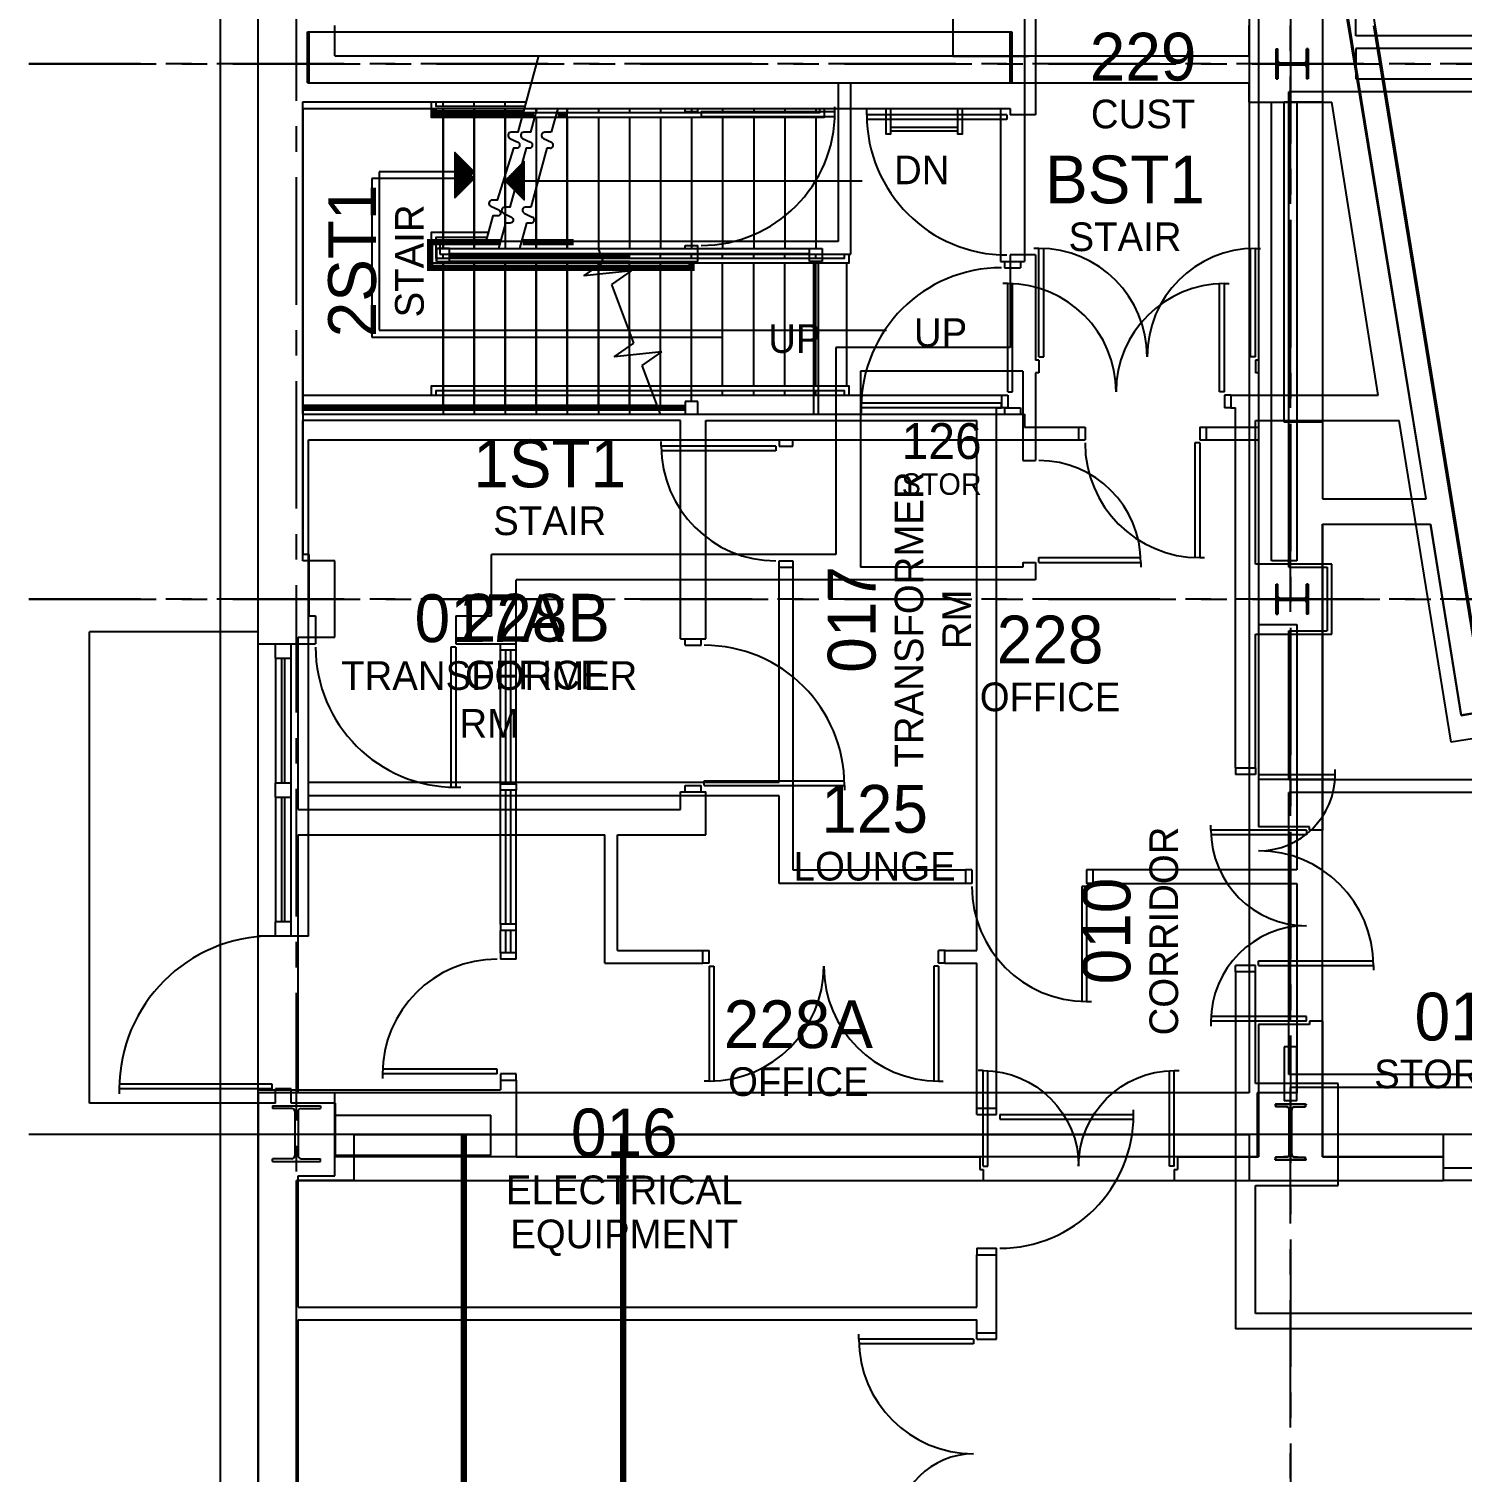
# Model space of a CAD drawing. Header units: inches. Extents: x -116 to 4157, y -436 to 3586.
# Drawn here: x 814 to 1263.9, y 400 to 853 of the extents above; entities that cross this region are included whole.
import ezdxf
from ezdxf.enums import TextEntityAlignment as Align

# ---------------------------------------------------------------- set-up
doc = ezdxf.new("R2010")
doc.units = ezdxf.units.IN
doc.header["$LTSCALE"] = 32
doc.header["$MEASUREMENT"] = 0
doc.linetypes.add('CENTER', pattern=[2, 1.25, -0.25, 0.25, -0.25])
doc.linetypes.add('CENTER2', pattern=[1.125, 0.75, -0.125, 0.125, -0.125])
doc.layers.get('0').update_dxf_attribs({"color": 5, "linetype": 'CONTINUOUS'})
for name, color, linetype in [('F1-BLDG1', 7, 'CONTINUOUS'), ('F1-BLDG3', 161, 'CONTINUOUS'), ('F1-BRKLINE', 201, 'CONTINUOUS'), ('F1-DOOR1', 3, 'CONTINUOUS'), ('f1-mtxt', 4, 'CONTINUOUS'), ('F1-RMNOS', 3, 'CONTINUOUS'), ('F1-STAIR1', 24, 'CONTINUOUS'), ('F1-STAIR2', 32, 'CONTINUOUS'), ('F1-WINDOW1', 1, 'CONTINUOUS'), ('F1-WINDOW2', 4, 'CONTINUOUS'), ('F2-BLDG1', 7, 'CONTINUOUS'), ('F2-BLDG3', 161, 'CONTINUOUS'), ('f2-bldg4', 2, 'CONTINUOUS'), ('F2-BRKLINE', 201, 'CONTINUOUS'), ('F2-DOOR1', 3, 'CONTINUOUS'), ('f2-doorjmb', 32, 'CONTINUOUS'), ('f2-handrail', 3, 'CONTINUOUS'), ('f2-mtxt', 4, 'CONTINUOUS'), ('F2-RMNOS', 3, 'CONTINUOUS'), ('F2-STAIR1', 24, 'CONTINUOUS'), ('F2-WINDOW1', 1, 'CONTINUOUS'), ('F2-WINDOW2', 4, 'CONTINUOUS'), ('F3-BLDG1', 7, 'CONTINUOUS'), ('F3-BLDG3', 161, 'CONTINUOUS'), ('f3-bldg4', 2, 'CONTINUOUS'), ('F3-STAIR2', 32, 'CONTINUOUS'), ('F3-STCOLUMN1', 3, 'CONTINUOUS'), ('FB-BLDG1', 7, 'CONTINUOUS'), ('FB-BRKLINE', 201, 'CONTINUOUS'), ('FB-DOOR1', 3, 'CONTINUOUS'), ('fb-doorjmb', 32, 'CONTINUOUS'), ('fb-handrail', 3, 'CONTINUOUS'), ('FB-MTEXT', 4, 'CONTINUOUS'), ('FB-RMNOS', 3, 'CONTINUOUS'), ('FB-STAIR1', 24, 'CONTINUOUS'), ('rmcode', 7, 'CONTINUOUS')]:
    doc.layers.add(name, color=color, linetype=linetype)
for name, color, linetype, plot in [('F1-CENTER-MISC', 240, 'CENTER', False), ('F1-COLUMN1', 8, 'CONTINUOUS', False), ('F2-CENTER-MISC', 240, 'CENTER', False), ('F2-COLUMN1', 8, 'CONTINUOUS', False), ('fb-centermisc1', 20, 'CENTER', False), ('fb-centermisc2', 31, 'CENTER2', False)]:
    doc.layers.add(name, color=color, linetype=linetype, plot=plot)
doc.styles.add('HANDLET', font='HANDLET.SHX')
doc.styles.add('mtxt', font='noting.shx')
doc.styles.add('rmcode', font='noting.shx')
doc.styles.add('RMNOS', font='HANDLET.SHX')

# ---------------------------------------------------------------- blocks, each defined once
blk = doc.blocks.new('STRL006')
for p, q in [((1.875, 5), (-1.875, 5)), ((-1.875, 5), (-1.875, 4.75)), ((-0.375, 4.75), (-1.875, 4.75)), ((0.375, 4.75), (1.875, 4.75)), ((1.875, 5), (1.875, 4.75)), ((-0.125, 0.5), (-0.125, 4.5)), ((0.125, 0.5), (0.125, 4.5)), ((-1.875, 0), (-1.875, 0.25)), ((-0.375, 0.25), (-1.875, 0.25)), ((1.875, 0), (-1.875, 0)), ((0.375, 0.25), (1.875, 0.25)), ((1.875, 0), (1.875, 0.25))]:
    blk.add_line(p, q)
for centre, start, end in [((-0.375, 4.5), 360, 90), ((0.375, 4.5), 90, 180), ((-0.375, 0.5), 270, 0), ((0.375, 0.5), 180, 270)]:
    blk.add_arc(centre, 0.25, start, end)
blk = doc.blocks.new('STRL005')
for p, q in [((1.39, 5), (-1.39, 5)), ((-1.39, 5), (-1.39, 4.94)), ((-0.34, 4.71), (-1.23, 4.78)), ((-0.11, 5), (-0.02, 5)), ((-0.11, 4.46), (-0.11, 0.53)), ((0.11, 4.46), (0.11, 0.53)), ((0.34, 4.71), (1.23, 4.78)), ((1.39, 5), (1.39, 4.94)), ((-1.39, -0.01), (-1.39, 0.06)), ((-0.34, 0.28), (-1.23, 0.21)), ((0.34, 0.28), (1.23, 0.21)), ((1.39, -0.01), (1.39, 0.06)), ((1.39, -0.01), (-1.39, -0.01)), ((-0.11, -0.01), (-0.02, -0.01))]:
    blk.add_line(p, q)
for centre, radius, start, end in [((-1.23, 4.94), 0.156, 180, 270), ((-0.36, 4.46), 0.25, 0, 85.6026), ((0.36, 4.46), 0.25, 94.3974, 180), ((1.23, 4.94), 0.156, 270, 0), ((-1.23, 0.06), 0.156, 90, 180), ((-0.36, 0.53), 0.25, 274.3974, 360), ((0.36, 0.53), 0.25, 180, 265.6026), ((1.23, 0.06), 0.156, 0, 90)]:
    blk.add_arc(centre, radius, start, end)
blk = doc.blocks.new('ADR-32L')
for p, q in [((0, 33), (-1.5, 33)), ((0, 1), (0, 33)), ((1.5, 1), (1.5, 32.96)), ((0, 1), (1.5, 1))]:
    blk.add_line(p, q)
blk.add_arc((0, 1), 32, 0, 90)
blk = doc.blocks.new('ADR-32R')
for p, q in [((-1.5, 1), (-1.5, 32.96)), ((0, 1), (0, 33)), ((0, 33), (1.5, 33)), ((0, 1), (-1.5, 1))]:
    blk.add_line(p, q)
blk.add_arc((0, 1), 32, 90, 180)
blk = doc.blocks.new('ADR-36L')
for p, q in [((0, 37), (-1.5, 37)), ((0, 1), (0, 37)), ((1.5, 1), (1.5, 36.97)), ((0, 1), (1.5, 1))]:
    blk.add_line(p, q)
blk.add_arc((0, 1), 36, 0, 90)
blk = doc.blocks.new('ADR-30L')
for p, q in [((0, 31), (-1.5, 31)), ((0, 1), (0, 31)), ((1.5, 1), (1.5, 30.96)), ((0, 1), (1.5, 1))]:
    blk.add_line(p, q)
blk.add_arc((0, 1), 30, 0, 90)
blk = doc.blocks.new('ADR-30R')
for p, q in [((-1.5, 1), (-1.5, 30.96)), ((0, 31), (1.5, 31)), ((0, 1), (0, 31)), ((0, 1), (-1.5, 1))]:
    blk.add_line(p, q)
blk.add_arc((0, 1), 30, 90, 180)
blk = doc.blocks.new('ADR-42L')
for p, q in [((0, 43), (-1.5, 43)), ((0, 1), (0, 43)), ((1.5, 1), (1.5, 42.97)), ((0, 1), (1.5, 1))]:
    blk.add_line(p, q)
blk.add_arc((0, 1), 42, 0, 90)
blk = doc.blocks.new('ADR-48L')
for p, q in [((0, 49), (-1.5, 49)), ((0, 1), (0, 49)), ((1.5, 1), (1.5, 48.98)), ((0, 1), (1.5, 1))]:
    blk.add_line(p, q)
blk.add_arc((0, 1), 48, 0, 90)
blk = doc.blocks.new('*X27')
at = {"color": 0}
for p, q in [((1.5, 1.4925), (1.5075, 1.4925)), ((1.5, 1.485), (1.515, 1.485)), ((1.5, 1.4775), (1.5225, 1.4775)), ((1.5, 1.47), (1.53, 1.47)), ((1.5, 1.4625), (1.5375, 1.4625)), ((1.5, 1.455), (1.545, 1.455)), ((1.5, 1.4475), (1.5525, 1.4475)), ((1.5, 1.44), (1.56, 1.44)), ((1.5, 1.4325), (1.5675, 1.4325)), ((1.5, 1.425), (1.575, 1.425)), ((1.5, 1.4175), (1.5825, 1.4175)), ((1.5, 1.41), (1.59, 1.41)), ((1.5, 1.4025), (1.5975, 1.4025)), ((1.5, 1.395), (1.605, 1.395)), ((1.5, 1.3875), (1.6125, 1.3875)), ((1.5, 1.38), (1.62, 1.38)), ((1.5, 1.3725), (1.6275, 1.3725)), ((1.5, 1.365), (1.635, 1.365)), ((1.5, 1.3575), (1.6425, 1.3575)), ((1.5, 1.35), (1.65, 1.35)), ((1.5, 1.3425), (1.6575, 1.3425)), ((1.5, 1.335), (1.665, 1.335)), ((1.5, 1.3275), (1.6725, 1.3275)), ((1.5, 1.32), (1.68, 1.32)), ((1.5, 1.3125), (1.6875, 1.3125)), ((1.5, 1.305), (1.695, 1.305)), ((1.5, 1.2975), (1.7025, 1.2975)), ((1.5, 1.29), (1.71, 1.29)), ((1.5, 1.2825), (1.7175, 1.2825)), ((1.5, 1.275), (1.725, 1.275)), ((1.5, 1.2675), (1.7325, 1.2675)), ((1.5, 1.26), (1.74, 1.26)), ((1.5, 1.2525), (1.7475, 1.2525)), ((1.5, 1.245), (1.755, 1.245)), ((1.5, 1.2375), (1.7625, 1.2375)), ((1.5, 1.23), (1.77, 1.23)), ((1.5, 1.2225), (1.7775, 1.2225)), ((1.5, 1.215), (1.785, 1.215)), ((1.5, 1.2075), (1.7925, 1.2075)), ((1.5, 1.2), (1.8, 1.2)), ((1.5, 1.1925), (1.8075, 1.1925)), ((1.5, 1.185), (1.815, 1.185)), ((1.5, 1.1775), (1.8225, 1.1775)), ((1.5, 1.17), (1.83, 1.17)), ((1.5, 1.1625), (1.8375, 1.1625)), ((1.5, 1.155), (1.845, 1.155)), ((1.5, 1.1475), (1.8525, 1.1475)), ((1.5, 1.14), (1.86, 1.14)), ((1.5, 1.1325), (1.8675, 1.1325)), ((1.5, 1.125), (1.875, 1.125)), ((1.5, 1.1175), (1.8825, 1.1175)), ((1.5, 1.11), (1.89, 1.11)), ((1.5, 1.1025), (1.8975, 1.1025)), ((1.5, 1.095), (1.905, 1.095)), ((1.5, 1.0875), (1.9125, 1.0875)), ((1.5, 1.08), (1.92, 1.08)), ((1.5, 1.0725), (1.9275, 1.0725)), ((1.5, 1.065), (1.935, 1.065)), ((1.5, 1.0575), (1.9425, 1.0575)), ((1.5, 1.05), (1.95, 1.05)), ((1.5, 1.0425), (1.9575, 1.0425)), ((1.5, 1.035), (1.965, 1.035)), ((1.5, 1.0275), (1.9725, 1.0275)), ((1.5, 1.02), (1.98, 1.02)), ((1.5, 1.0125), (1.9875, 1.0125)), ((1.5, 1.005), (1.995, 1.005)), ((1.5, 0.9975), (1.9975, 0.9975)), ((1.5, 0.99), (1.99, 0.99)), ((1.5, 0.9825), (1.9825, 0.9825)), ((1.5, 0.975), (1.975, 0.975)), ((1.5, 0.9675), (1.9675, 0.9675)), ((1.5, 0.96), (1.96, 0.96)), ((1.5, 0.9525), (1.9525, 0.9525)), ((1.5, 0.945), (1.945, 0.945)), ((1.5, 0.9375), (1.9375, 0.9375)), ((1.5, 0.93), (1.93, 0.93)), ((1.5, 0.9225), (1.9225, 0.9225)), ((1.5, 0.915), (1.915, 0.915)), ((1.5, 0.9075), (1.9075, 0.9075)), ((1.5, 0.9), (1.9, 0.9)), ((1.5, 0.8925), (1.8925, 0.8925)), ((1.5, 0.885), (1.885, 0.885)), ((1.5, 0.8775), (1.8775, 0.8775)), ((1.5, 0.87), (1.87, 0.87)), ((1.5, 0.8625), (1.8625, 0.8625)), ((1.5, 0.855), (1.855, 0.855)), ((1.5, 0.8475), (1.8475, 0.8475)), ((1.5, 0.84), (1.84, 0.84)), ((1.5, 0.8325), (1.8325, 0.8325)), ((1.5, 0.825), (1.825, 0.825)), ((1.5, 0.8175), (1.8175, 0.8175)), ((1.5, 0.81), (1.81, 0.81)), ((1.5, 0.8025), (1.8025, 0.8025)), ((1.5, 0.795), (1.795, 0.795)), ((1.5, 0.7875), (1.7875, 0.7875)), ((1.5, 0.78), (1.78, 0.78)), ((1.5, 0.7725), (1.7725, 0.7725)), ((1.5, 0.765), (1.765, 0.765)), ((1.5, 0.7575), (1.7575, 0.7575)), ((1.5, 0.75), (1.75, 0.75)), ((1.5, 0.7425), (1.7425, 0.7425)), ((1.5, 0.735), (1.735, 0.735)), ((1.5, 0.7275), (1.7275, 0.7275)), ((1.5, 0.72), (1.72, 0.72)), ((1.5, 0.7125), (1.7125, 0.7125)), ((1.5, 0.705), (1.705, 0.705)), ((1.5, 0.6975), (1.6975, 0.6975)), ((1.5, 0.69), (1.69, 0.69)), ((1.5, 0.6825), (1.6825, 0.6825)), ((1.5, 0.675), (1.675, 0.675)), ((1.5, 0.6675), (1.6675, 0.6675)), ((1.5, 0.66), (1.66, 0.66)), ((1.5, 0.6525), (1.6525, 0.6525)), ((1.5, 0.645), (1.645, 0.645)), ((1.5, 0.6375), (1.6375, 0.6375)), ((1.5, 0.63), (1.63, 0.63)), ((1.5, 0.6225), (1.6225, 0.6225)), ((1.5, 0.615), (1.615, 0.615)), ((1.5, 0.6075), (1.6075, 0.6075)), ((1.5, 0.6), (1.6, 0.6)), ((1.5, 0.5925), (1.5925, 0.5925)), ((1.5, 0.585), (1.585, 0.585)), ((1.5, 0.5775), (1.5775, 0.5775)), ((1.5, 0.57), (1.57, 0.57)), ((1.5, 0.5625), (1.5625, 0.5625)), ((1.5, 0.555), (1.555, 0.555)), ((1.5, 0.5475), (1.5475, 0.5475)), ((1.5, 0.54), (1.54, 0.54)), ((1.5, 0.5325), (1.5325, 0.5325)), ((1.5, 0.525), (1.525, 0.525)), ((1.5, 0.5175), (1.5175, 0.5175)), ((1.5, 0.51), (1.51, 0.51)), ((1.5, 0.5025), (1.5025, 0.5025))]:
    blk.add_line(p, q, dxfattribs=at)
blk = doc.blocks.new('ARROW2')
blk.add_line((-0.5, 0), (-1, 0))
blk.add_lwpolyline([(0, 0), (-0.5, 0.5), (-0.5, -0.5)], close=True)
blk.add_blockref('*X27', (-2, -1))
blk = doc.blocks.new('RMNOS-1')
at = {"color": 9, "style": 'RMNOS'}
blk.add_attdef('ROOM', text='', height=0.15625, dxfattribs=at).set_placement((0, 0), align=Align.MIDDLE)
at = {"layer": 'rmcode', "color": 61, "style": 'rmcode'}
for tag, p in [('RMCODE-1', (0, -0.1875)), ('RMCODE-2', (0, -0.34375))]:
    blk.add_attdef(tag, text='', height=0.09375, dxfattribs=at).set_placement(p, align=Align.MIDDLE)
blk = doc.blocks.new('ADR-44R')
for p, q in [((-1.5, 1), (-1.5, 44.97)), ((0, 1), (0, 45)), ((0, 45), (1.5, 45)), ((0, 1), (-1.5, 1))]:
    blk.add_line(p, q)
blk.add_arc((0, 1), 44, 90, 180)
blk = doc.blocks.new('RMNOS-2')
at = {"color": 6, "style": 'RMNOS'}
blk.add_attdef('ROOM', text='', height=0.1172, dxfattribs=at).set_placement((0, 0), align=Align.MIDDLE)
at = {"layer": 'rmcode', "color": 4, "style": 'rmcode'}
for tag, p in [('RMCODE-1', (0, -0.1406)), ('RMCODE-2', (0, -0.2578))]:
    blk.add_attdef(tag, text='', height=0.0703, dxfattribs=at).set_placement(p, align=Align.MIDDLE)
blk = doc.blocks.new('ADR-36DL')
for p, q in [((0, 37), (-1.5, 37)), ((0, 1), (0, 37)), ((1.5, 1), (1.5, 36.97)), ((70.5, 1), (70.5, 36.97)), ((72, 1), (72, 37)), ((72, 37), (73.5, 37)), ((0, 1), (1.5, 1)), ((72, 1), (70.5, 1))]:
    blk.add_line(p, q)
for centre, start, end in [((0, 1), 0, 90), ((72, 1), 90, 180)]:
    blk.add_arc(centre, 36, start, end)
blk = doc.blocks.new("2'-3' Doors")
for p, q in [((58.5, 1), (58.5, 36.97)), ((60, 1), (60, 37)), ((60, 37), (61.5, 37)), ((0, 25), (-1.5, 25)), ((0, 1), (0, 25)), ((1.5, 1), (1.5, 24.95)), ((0, 1), (1.5, 1)), ((60, 1), (58.5, 1))]:
    blk.add_line(p, q)
for centre, radius, start, end in [((60, 1), 36, 90, 180), ((0, 1), 24, 0, 90)]:
    blk.add_arc(centre, radius, start, end)
blk = doc.blocks.new('ADR-34DL')
for p, q in [((0, 35), (-1.5, 35)), ((0, 1), (0, 35)), ((1.5, 1), (1.5, 34.97)), ((66.5, 1), (66.5, 34.97)), ((68, 1), (68, 35)), ((68, 35), (69.5, 35)), ((0, 1), (1.5, 1)), ((68, 1), (66.5, 1))]:
    blk.add_line(p, q)
for centre, start, end in [((0, 1), 0, 90), ((68, 1), 90, 180)]:
    blk.add_arc(centre, 34, start, end)
blk = doc.blocks.new('ADR-44L')
for p, q in [((0, 45), (-1.5, 45)), ((0, 1), (0, 45)), ((1.5, 1), (1.5, 44.97)), ((0, 1), (1.5, 1))]:
    blk.add_line(p, q)
blk.add_arc((0, 1), 44, 0, 90)
blk = doc.blocks.new('ADR-36R')
for p, q in [((-1.5, 1), (-1.5, 36.97)), ((0, 1), (0, 37)), ((0, 37), (1.5, 37)), ((0, 1), (-1.5, 1))]:
    blk.add_line(p, q)
blk.add_arc((0, 1), 36, 90, 180)

msp = doc.modelspace()

# ---------------------------------------------------------------- linework, layer by layer
at = {"layer": 'F1-BLDG1'}
for p, q in [((1271.54, 638.84), (1223.72, 933.5)), ((1130.03, 874.5), (1130.03, 826)), ((886.03, 660), (886.03, 856)), ((1200.03, 854), (1200.03, 749)), ((900.03, 828), (900.03, 688)), ((900.03, 828), (902.03, 828)), ((902.03, 828), (1020.03, 828)), ((1020.03, 827), (1020.03, 828)), ((1020.03, 827), (1024.03, 827)), ((1024.03, 827), (1024.03, 828)), ((1024.03, 828), (1122.03, 828)), ((1122.03, 828), (1122.03, 826)), ((1130.03, 826), (1122.03, 826)), ((942.03, 780), (942.03, 784)), ((942.03, 784), (1020.03, 784)), ((1020.03, 784), (1020.03, 785)), ((1020.03, 785), (1024.03, 785)), ((1024.03, 780), (1024.03, 785)), ((942.03, 780), (1024.03, 780)), ((1122.03, 782), (1122.03, 753)), ((1130.03, 782), (1122.03, 782)), ((1130.03, 782), (1130.03, 749)), ((1122.03, 753), (1067.28, 753)), ((1067.28, 753), (1067.28, 688)), ((1131.03, 749), (1130.03, 749)), ((1131.03, 749), (1131.03, 745)), ((1200.03, 749), (1199.03, 749)), ((1199.03, 749), (1199.03, 745)), ((1126.03, 745.5), (1075.03, 745.5)), ((1075.03, 745.5), (1075.03, 684)), ((1126.03, 745.5), (1126.03, 717.5)), ((1131.03, 745), (1130.03, 745)), ((1130.03, 745), (1130.03, 717.5)), ((1200.03, 745), (1199.03, 745)), ((1200.03, 745), (1200.03, 602.5)), ((1126.03, 717.5), (1130.03, 717.5)), ((1220.03, 697.5), (1253.92, 697.5)), ((1220.03, 697.5), (1220.03, 601.5)), ((1263.64, 637.56), (1253.92, 697.5)), ((902.03, 688), (900.03, 688)), ((902.03, 668.75), (902.03, 688)), ((1067.28, 688), (959.28, 688)), ((959.28, 668.75), (959.28, 688)), ((1126.03, 684), (1075.03, 684)), ((1126.03, 685.5), (1126.03, 684)), ((1126.03, 685.5), (1130.03, 685.5)), ((1130.03, 685.5), (1130.03, 680)), ((1130.03, 680), (967.03, 680)), ((967.03, 660), (967.03, 680)), ((902.03, 668.75), (904.03, 668.75)), ((904.03, 668.75), (904.03, 660)), ((948.03, 668.75), (959.28, 668.75)), ((948.03, 668.75), (948.03, 660)), ((886.03, 660), (902.03, 660)), ((902.03, 660), (904.03, 660)), ((948.03, 660), (967.03, 660)), ((1271.54, 638.84), (1263.64, 637.56)), ((1216.03, 602.5), (1200.03, 602.5)), ((1216.03, 601.5), (1216.03, 602.5)), ((1220.03, 601.5), (1216.03, 601.5)), ((1216.03, 540.5), (1200.03, 540.5)), ((1200.03, 540.5), (1200.03, 499)), ((1220.03, 541.5), (1216.03, 541.5)), ((1216.03, 541.5), (1216.03, 540.5)), ((1220.03, 541.5), (1220.03, 499)), ((962.03, 523), (967.03, 523)), ((962.03, 523), (962.03, 520)), ((967.03, 523), (967.03, 499)), ((886.03, 44), (886.03, 520)), ((886.03, 520), (962.03, 520)), ((967.03, 499), (1112.53, 499)), ((1112.53, 499), (1112.53, 495)), ((1174.53, 499), (1174.53, 495)), ((1174.53, 499), (1200.03, 499)), ((1220.03, 499), (1258.03, 499)), ((1258.03, 491.5), (1258.03, 499)), ((1112.53, 495), (1113.53, 495)), ((1113.53, 495), (1113.53, 491.5)), ((1173.53, 495), (1173.53, 491.5)), ((1173.53, 495), (1174.53, 495)), ((898.03, 491.5), (1113.53, 491.5)), ((898.03, 372), (898.03, 491.5)), ((1173.53, 491.5), (1258.03, 491.5))]:
    msp.add_line(p, q, dxfattribs=at)
at = {"layer": 'F1-BLDG3'}
for p, q in [((1220.03, 903.76), (1220.03, 830)), ((1252.63, 705.5), (1220.03, 903.76)), ((902.03, 852), (1122.03, 852)), ((902.03, 836), (902.03, 852)), ((1122.03, 836), (1122.03, 852)), ((902.03, 836), (1122.03, 836)), ((1220.03, 830), (1208.03, 830)), ((1208.03, 729.5), (1208.03, 830)), ((1220.03, 729.5), (1208.03, 729.5)), ((1220.03, 729.5), (1220.03, 705.5)), ((1220.03, 705.5), (1252.63, 705.5)), ((1212.03, 533.5), (1208.03, 533.5)), ((1208.03, 533.5), (1208.03, 516.5)), ((1212.03, 516.5), (1212.03, 533.5)), ((1212.03, 516.5), (1208.03, 516.5)), ((910.03, 499.5), (910.03, 512)), ((910.03, 512), (959.03, 512)), ((959.03, 499.5), (959.03, 512)), ((910.03, 499.5), (959.03, 499.5))]:
    msp.add_line(p, q, dxfattribs=at)
at = {"layer": 'F1-BRKLINE'}
for p, q in [((980.03, 828), (977.99, 820.5)), ((977.99, 820.5), (975.96, 820.5)), ((976.62, 815.5), (971.58, 797)), ((975.53, 818.6), (978.04, 817.4)), ((977.61, 815.5), (976.62, 815.5)), ((969.53, 795.1), (972.04, 793.9)), ((971.58, 797), (969.96, 797)), ((970.21, 792), (968.03, 784)), ((971.61, 792), (970.21, 792))]:
    msp.add_line(p, q, dxfattribs=at)
msp.add_lwpolyline([(973.49, 828), (971.44, 820.5), (969.41, 820.5, 0.799266), (968.98, 818.6), (971.49, 817.4, -0.799266), (971.06, 815.5), (970.08, 815.5), (965.03, 797), (963.41, 797, 0.799266), (962.98, 795.1), (965.49, 793.9, -0.799266), (965.06, 792), (963.67, 792), (961.49, 784)], format="xyb", dxfattribs=at)
for centre, start, end in [((975.96, 819.5), 90, 244.5367), ((977.61, 816.5), 270, 64.5367), ((969.96, 796), 90, 244.5367), ((971.61, 793), 270, 64.5367)]:
    msp.add_arc(centre, 1, start, end, dxfattribs=at)
at = {"layer": 'F1-CENTER-MISC'}
for p, q in [((898.03, -1.6), (898.03, 1376)), ((1210.03, -34), (1210.03, 1369)), ((814.03, 842), (2193.03, 842)), ((2193.03, 674), (814.03, 674)), ((2193.03, 506), (814.03, 506))]:
    msp.add_line(p, q, dxfattribs=at)
at = {"layer": 'f1-mtxt'}
for p, q in [((921.65, 806), (921.65, 756.23)), ((941.78, 806), (921.65, 806)), ((921.65, 756.23), (1031.88, 756.23))]:
    msp.add_line(p, q, dxfattribs=at)
at = {"layer": 'F1-STAIR1'}
for p, q in [((944.03, 784), (944.03, 828)), ((953.78, 784), (953.78, 828)), ((963.53, 797), (963.53, 828)), ((973.28, 827.25), (973.28, 828)), ((983.03, 784), (983.03, 828)), ((973.28, 784), (973.28, 803.25)), ((963.53, 791.5), (963.53, 794.84)), ((944.03, 734), (944.03, 780)), ((953.78, 734), (953.78, 780)), ((963.53, 734), (963.53, 780)), ((973.28, 734), (973.28, 780)), ((983.03, 734), (983.03, 780)), ((992.78, 734), (992.78, 780)), ((1002.53, 734), (1002.53, 780)), ((1012.28, 734), (1012.28, 780)), ((1022.03, 736), (1022.03, 780))]:
    msp.add_line(p, q, dxfattribs=at)
at = {"layer": 'F1-STAIR2'}
for p, q in [((1024.03, 736), (1020.03, 736)), ((1020.03, 736), (1020.03, 732)), ((1024.03, 732), (1024.03, 736)), ((1020.03, 732), (1024.03, 732))]:
    msp.add_line(p, q, dxfattribs=at)
at = {"layer": 'F1-STAIR2', "const_width": 2}
for points in [[(972.53, 826), (941.03, 826), (941.03, 828)], [(983.03, 826), (980.03, 826)], [(1022.03, 780), (1022.03, 778), (940.03, 778), (940.03, 786), (962.03, 786)], [(969.03, 786), (985.03, 786)], [(1020.03, 734), (900.03, 734)]]:
    msp.add_lwpolyline(points, dxfattribs=at)
at = {"layer": 'F1-WINDOW1'}
for p, q in [((962.03, 616), (962.03, 658)), ((963.78, 616), (963.78, 658)), ((965.28, 616), (965.28, 658)), ((967.03, 616), (967.03, 658)), ((962.03, 572), (962.03, 614)), ((963.78, 572), (963.78, 614)), ((965.28, 572), (965.28, 614)), ((967.03, 572), (967.03, 614)), ((962.03, 563), (962.03, 570)), ((963.78, 563), (963.78, 570)), ((965.28, 563), (965.28, 570)), ((967.03, 563), (967.03, 570))]:
    msp.add_line(p, q, dxfattribs=at)
at = {"layer": 'F1-WINDOW2'}
for p, q in [((962.03, 658), (962.03, 660)), ((967.03, 658), (962.03, 658)), ((967.03, 658), (967.03, 660)), ((962.03, 614), (962.03, 616)), ((962.03, 616), (967.03, 616)), ((967.03, 614), (962.03, 614)), ((967.03, 616), (967.03, 614)), ((967.03, 572), (962.03, 572)), ((962.03, 572), (962.03, 570)), ((967.03, 570), (967.03, 572)), ((967.03, 570), (962.03, 570)), ((962.03, 563), (962.03, 561)), ((967.03, 563), (962.03, 563)), ((967.03, 561), (967.03, 563)), ((967.03, 561), (962.03, 561)), ((967.03, 525), (962.03, 525)), ((962.03, 525), (962.03, 523)), ((967.03, 523), (967.03, 525))]:
    msp.add_line(p, q, dxfattribs=at)
at = {"layer": 'F2-BLDG1'}
for p, q in [((1200.03, 1070.25), (1200.03, 728)), ((1271.54, 638.78), (1220.84, 951.82)), ((1126.53, 874.75), (1126.53, 780)), ((886.03, 660), (886.03, 856)), ((900.03, 732), (900.03, 828)), ((900.03, 828), (901.53, 828)), ((901.53, 828), (1119.03, 828)), ((1119.03, 828), (1119.03, 780)), ((1119.03, 780), (1126.53, 780)), ((900.03, 732), (1126.53, 732)), ((1126.53, 732), (1126.53, 728)), ((1126.53, 728), (1143.53, 728)), ((1143.53, 728), (1143.53, 724)), ((1183.53, 728), (1183.53, 724)), ((1183.53, 728), (1200.03, 728)), ((901.78, 660), (901.78, 724)), ((901.78, 724), (1143.53, 724)), ((1183.53, 724), (1200.03, 724)), ((1200.03, 724), (1200.03, 666)), ((1220.03, 499), (1220.03, 697.5)), ((1220.03, 697.5), (1253.92, 697.5)), ((1253.92, 697.5), (1263.64, 637.5)), ((1049.53, 616.5), (1049.53, 684)), ((1049.53, 684), (1053.78, 684)), ((1053.78, 684), (1053.78, 589)), ((1200.03, 666), (1212.03, 666)), ((1212.03, 666), (1212.03, 589)), ((886.03, 660), (901.78, 660)), ((1263.64, 637.5), (1271.54, 638.78)), ((901.78, 612.25), (901.78, 616.5)), ((901.78, 616.5), (1049.53, 616.5)), ((1049.53, 612.25), (901.78, 612.25)), ((1049.53, 584.75), (1049.53, 612.25)), ((1053.78, 589), (1108.03, 589)), ((1108.03, 589), (1108.03, 584.75)), ((1212.03, 589), (1148.03, 589)), ((1148.03, 589), (1148.03, 584.75)), ((1108.03, 584.75), (1049.53, 584.75)), ((1148.03, 584.75), (1212.03, 584.75)), ((1212.03, 584.75), (1212.03, 519)), ((896.41, 520.25), (891.41, 520.25)), ((891.41, 515.75), (891.41, 520.25)), ((896.41, 515.75), (896.41, 520.25)), ((1212.03, 519), (1199.53, 519)), ((1199.53, 519), (1199.53, 499)), ((886.03, 44), (886.03, 515.75)), ((891.41, 515.75), (886.03, 515.75)), ((910.28, 515.75), (896.41, 515.75)), ((910.28, 499), (910.28, 515.75)), ((1199.53, 499), (910.28, 499)), ((1258.03, 499), (1220.03, 499)), ((1258.03, 491.5), (1258.03, 499)), ((898.03, 373), (898.03, 491.5)), ((898.03, 491.5), (916.03, 491.5)), ((916.03, 491.5), (1258.03, 491.5))]:
    msp.add_line(p, q, dxfattribs=at)
at = {"layer": 'F2-BLDG3'}
for p, q in [((1220.03, 906.76), (1220.03, 705.5)), ((1252.63, 705.5), (1220.03, 906.76)), ((901.53, 836), (901.53, 852)), ((901.53, 852), (1122.53, 852)), ((1122.53, 852), (1122.53, 836)), ((901.53, 836), (1122.53, 836)), ((1204.03, 686), (1204.03, 830)), ((1204.03, 830), (1212.03, 830)), ((1212.03, 830), (1212.03, 686)), ((1220.03, 705.5), (1252.63, 705.5)), ((1212.03, 686), (1204.03, 686)), ((833.03, 515.75), (833.03, 663.75)), ((886.03, 663.75), (833.03, 663.75)), ((886.03, 515.75), (833.03, 515.75))]:
    msp.add_line(p, q, dxfattribs=at)
at = {"layer": 'f2-bldg4'}
for p, q in [((874.03, 1372), (874.03, 663.75)), ((886.03, 568.25), (886.03, 660)), ((901.78, 568.25), (901.78, 660)), ((891.41, 568.25), (886.03, 568.25)), ((901.78, 568.25), (896.41, 568.25)), ((874.03, 515.75), (874.03, 44))]:
    msp.add_line(p, q, dxfattribs=at)
for points in [[(1083.03, 828), (1083.03, 820), (1084.53, 820), (1084.53, 828)], [(1105.53, 828), (1105.53, 820), (1107.03, 820), (1107.03, 828)], [(1105.53, 822), (1084.53, 822)], [(1084.53, 821), (1105.53, 821)]]:
    msp.add_lwpolyline(points, dxfattribs=at)
at = {"layer": 'F2-BRKLINE'}
for p, q in [((994.38, 779.73), (992.78, 784)), ((988.25, 775.4), (994.38, 779.73)), ((1003.16, 777.01), (988.25, 775.4)), ((997.01, 772.71), (1003.16, 777.01)), ((1003.91, 754.34), (997.01, 772.71)), ((997.77, 750), (1003.91, 754.34)), ((1012.69, 751.61), (997.77, 750)), ((1006.54, 747.31), (1012.69, 751.61)), ((1012.28, 732), (1006.54, 747.31))]:
    msp.add_line(p, q, dxfattribs=at)
at = {"layer": 'F2-CENTER-MISC'}
for p, q in [((1210.03, 1369), (1210.03, 7)), ((2193.03, 842), (814.03, 842)), ((814.03, 674), (2193.03, 674)), ((2193.03, 506), (814.03, 506))]:
    msp.add_line(p, q, dxfattribs=at)
at = {"layer": 'f2-doorjmb'}
for p, q in [((1120.28, 780), (1120.28, 778)), ((1125.28, 780), (1125.28, 778)), ((1120.28, 778), (1125.28, 778)), ((1120.28, 734), (1125.28, 734)), ((1120.28, 734), (1120.28, 732)), ((1125.28, 734), (1125.28, 732)), ((1143.53, 728), (1145.53, 728)), ((1145.53, 728), (1145.53, 724)), ((1181.53, 728), (1181.53, 724)), ((1181.53, 728), (1183.53, 728)), ((1049.53, 724), (1049.53, 722)), ((1049.53, 722), (1053.78, 722)), ((1053.78, 722), (1053.78, 724)), ((1143.53, 724), (1145.53, 724)), ((1181.53, 724), (1183.53, 724)), ((1049.53, 686), (1053.78, 686)), ((1049.53, 684), (1049.53, 686)), ((1053.78, 686), (1053.78, 684)), ((1110.03, 589), (1108.03, 589)), ((1110.03, 589), (1110.03, 584.75)), ((1146.03, 589), (1146.03, 584.75)), ((1148.03, 589), (1146.03, 589)), ((1110.03, 584.75), (1108.03, 584.75)), ((1148.03, 584.75), (1146.03, 584.75))]:
    msp.add_line(p, q, dxfattribs=at)
at = {"layer": 'f2-handrail'}
for p, q in [((946.03, 784), (942.03, 784)), ((942.03, 784), (942.03, 780)), ((946.03, 780), (946.03, 784)), ((1059.03, 780), (1059.03, 784)), ((1059.03, 784), (1063.03, 784)), ((1063.03, 784), (1063.03, 780)), ((942.03, 780), (946.03, 780)), ((1063.03, 780), (1059.03, 780))]:
    msp.add_line(p, q, dxfattribs=at)
for points in [[(940.28, 828), (940.28, 825.25), (1063.78, 825.25), (1063.78, 828)], [(941.78, 828), (941.78, 826.75), (1062.28, 826.75), (1062.28, 828)], [(946.03, 784), (1059.03, 784)], [(946.03, 782.5), (1059.03, 782.5)], [(1002.62, 781.5), (946.03, 781.5)], [(1002.62, 780), (946.03, 780)], [(1060.28, 780), (1060.28, 732)], [(1061.78, 780), (1061.78, 732)], [(1011.25, 734.75), (900.03, 734.75)], [(1011.81, 733.25), (900.03, 733.25)]]:
    msp.add_lwpolyline(points, dxfattribs=at)
at = {"layer": 'f2-mtxt'}
msp.add_line((975.53, 805.3), (1075.62, 805.3), dxfattribs=at)
at = {"layer": 'F2-RMNOS', "color": 3}
for p in [(1104, 875.75), (1127.75, 844.25)]:
    msp.add_line(p, (1104, 844.25), dxfattribs=at)
at = {"layer": 'F2-STAIR1'}
for p, q in [((944.03, 828), (944.03, 826.75)), ((944.03, 825.25), (944.03, 784)), ((953.78, 828), (953.78, 826.75)), ((953.78, 825.25), (953.78, 784)), ((963.53, 828), (963.53, 826.75)), ((963.53, 825.25), (963.53, 784)), ((973.28, 828), (973.28, 826.75)), ((973.28, 825.25), (973.28, 784)), ((983.03, 828), (983.03, 826.75)), ((983.03, 825.25), (983.03, 784)), ((992.78, 828), (992.78, 826.75)), ((992.78, 825.25), (992.78, 784)), ((1002.53, 828), (1002.53, 826.75)), ((1002.53, 825.25), (1002.53, 784)), ((1012.28, 828), (1012.28, 826.75)), ((1012.28, 825.25), (1012.28, 784)), ((1022.03, 828), (1022.03, 826.75)), ((1022.03, 825.25), (1022.03, 784)), ((1031.78, 828), (1031.78, 826.75)), ((1031.78, 825.25), (1031.78, 784)), ((1041.53, 828), (1041.53, 826.75)), ((1041.53, 825.25), (1041.53, 784)), ((1051.28, 828), (1051.28, 826.75)), ((1051.28, 825.25), (1051.28, 784)), ((1061.03, 828), (1061.03, 826.75)), ((1061.03, 825.25), (1061.03, 784)), ((944.03, 780), (944.03, 734.75)), ((953.78, 780), (953.78, 734.75)), ((963.53, 780), (963.53, 734.75)), ((973.28, 780), (973.28, 734.75)), ((983.03, 780), (983.03, 734.75)), ((992.78, 780), (992.78, 734.75)), ((1002.53, 776.94), (1002.53, 776.57)), ((1002.53, 758), (1002.53, 753.36)), ((1002.53, 750.51), (1002.53, 734.75)), ((1012.28, 751.57), (1012.28, 751.33)), ((944.03, 733.25), (944.03, 732)), ((953.78, 733.25), (953.78, 732)), ((963.53, 733.25), (963.53, 732)), ((973.28, 733.25), (973.28, 732)), ((983.03, 733.25), (983.03, 732)), ((992.78, 733.25), (992.78, 732)), ((1002.53, 733.25), (1002.53, 732))]:
    msp.add_line(p, q, dxfattribs=at)
at = {"layer": 'F2-WINDOW1'}
for p, q in [((891.41, 655.5), (891.41, 616.37)), ((893.41, 616.37), (893.41, 655.5)), ((894.41, 616.37), (894.41, 655.5)), ((896.41, 616.37), (896.41, 655.5)), ((891.41, 611.87), (891.41, 572.75)), ((893.41, 572.75), (893.41, 611.87)), ((894.41, 572.75), (894.41, 611.87)), ((896.41, 572.75), (896.41, 611.87))]:
    msp.add_line(p, q, dxfattribs=at)
at = {"layer": 'F2-WINDOW2'}
for p, q in [((891.41, 655.5), (891.41, 660)), ((896.41, 655.5), (896.41, 660)), ((891.41, 655.5), (896.41, 655.5)), ((891.41, 616.37), (896.41, 616.37)), ((891.41, 611.87), (891.41, 616.37)), ((896.41, 611.87), (896.41, 616.37)), ((891.41, 611.87), (896.41, 611.87)), ((896.41, 572.75), (891.41, 572.75)), ((891.41, 568.25), (891.41, 572.75)), ((896.41, 568.25), (896.41, 572.75)), ((896.41, 568.25), (891.41, 568.25))]:
    msp.add_line(p, q, dxfattribs=at)
at = {"layer": 'F3-BLDG1'}
for p, q in [((1197.03, 1191), (1197.03, 519)), ((1230.53, 850.75), (1230.53, 859.75)), ((1395.53, 850.75), (1230.53, 850.75)), ((1209.53, 684), (1209.53, 833.25)), ((1427.03, 833.25), (1209.53, 833.25)), ((1209.53, 684), (1221.53, 684)), ((1221.53, 684), (1221.53, 664)), ((1209.53, 664), (1221.53, 664)), ((1209.53, 617.25), (1209.53, 664)), ((1420.53, 617.25), (1209.53, 617.25)), ((1209.53, 524.75), (1209.53, 613.25)), ((1420.53, 613.25), (1209.53, 613.25)), ((1834.53, 524.75), (1209.53, 524.75)), ((1197.03, 519), (886.03, 519)), ((886.03, 519), (886.03, 44)), ((916.03, 506), (916.03, 491.5)), ((916.03, 506), (1197.03, 506)), ((1197.03, 506), (1197.03, 491.5)), ((898.03, 373), (898.03, 491.5)), ((916.03, 491.5), (898.03, 491.5)), ((1197.03, 491.5), (1258.03, 491.5)), ((1786.03, 491.5), (1257.78, 491.5))]:
    msp.add_line(p, q, dxfattribs=at)
at = {"layer": 'F3-BLDG3'}
for p, q in [((1230.53, 846.75), (1230.53, 837.25)), ((1427.03, 846.75), (1230.53, 846.75)), ((1230.53, 837.25), (1427.03, 837.25)), ((1210.03, 506), (1210.03, 520.75)), ((1834.03, 520.75), (1210.03, 520.75)), ((1258.03, 506), (1210.28, 506)), ((1258.03, 495.5), (1258.03, 506)), ((1258.03, 495.5), (1786.03, 495.5))]:
    msp.add_line(p, q, dxfattribs=at)
at = {"layer": 'f3-bldg4'}
msp.add_line((874.03, 1360), (874.03, 44), dxfattribs=at)
at = {"layer": 'F3-STAIR2', "const_width": 2}
for points in [[(950.53, 506), (950.53, 56)], [(1000.53, 122), (1000.53, 506)]]:
    msp.add_lwpolyline(points, dxfattribs=at)
at = {"layer": 'FB-BLDG1'}
for p, q in [((886.03, 44), (886.03, 1360)), ((910.03, 844.5), (910.03, 854)), ((1197.03, 844.5), (1197.03, 854)), ((1271.18, 637.88), (1236.19, 853.92)), ((910.03, 844.5), (1197.03, 844.5)), ((971.69, 836.01), (1068.03, 836.01)), ((1068.03, 836.01), (1068.03, 786.25)), ((1072.03, 782.25), (1072.03, 836.01)), ((1072.03, 836.01), (1197.03, 836.01)), ((1197.03, 830), (1197.03, 836.01)), ((900.03, 738.01), (900.03, 830.01)), ((900.03, 830.01), (970.06, 830.01)), ((1197.03, 830), (1222.95, 830)), ((1237.52, 738.01), (1222.95, 830)), ((943.03, 786.25), (943.03, 782.25)), ((1068.03, 786.25), (943.03, 786.25)), ((943.03, 782.25), (1072.03, 782.25)), ((900.03, 738.01), (1119.28, 738.01)), ((1117.78, 734.01), (1119.28, 734.01)), ((1117.78, 514.25), (1117.78, 734.01)), ((1119.28, 738.01), (1119.28, 734.01)), ((1191.28, 738.01), (1237.52, 738.01)), ((1191.28, 738.01), (1191.28, 734.01)), ((1191.28, 734.01), (1192.78, 734.01)), ((1192.78, 621), (1192.78, 734.01)), ((900.03, 686), (900.03, 730.06)), ((1018.53, 730.06), (900.03, 730.06)), ((1018.53, 661.5), (1018.53, 730.06)), ((1026.53, 730.06), (1111.53, 730.06)), ((1026.53, 661.5), (1026.53, 730.06)), ((1111.53, 563.75), (1111.53, 730.06)), ((1199.03, 730.06), (1244.09, 730.06)), ((1199.03, 685), (1199.03, 730.06)), ((1260.45, 629.05), (1244.09, 730.06)), ((910.03, 686), (900.03, 686)), ((910.03, 662), (910.03, 686)), ((1223.03, 685), (1199.03, 685)), ((1223.03, 663), (1223.03, 685)), ((898.53, 662), (910.03, 662)), ((898.53, 608), (898.53, 662)), ((1018.53, 661.5), (1026.53, 661.5)), ((1199.03, 663), (1223.03, 663)), ((1199.03, 621), (1199.03, 663)), ((1304.38, 636.17), (1260.45, 629.05)), ((1192.78, 621), (1199.03, 621)), ((1018.53, 608), (1018.53, 613.5)), ((1018.53, 613.5), (1026.53, 613.5)), ((1026.53, 600), (1026.53, 613.5)), ((898.53, 608), (1018.53, 608)), ((898.53, 519), (898.53, 600)), ((898.53, 600), (994.78, 600)), ((994.78, 559.75), (994.78, 600)), ((998.78, 563.75), (998.78, 600)), ((998.78, 600), (1026.53, 600)), ((998.78, 563.75), (1025.53, 563.75)), ((1025.53, 559.75), (1025.53, 563.75)), ((1101.53, 559.75), (1101.53, 563.75)), ((1101.53, 563.75), (1111.53, 563.75)), ((994.78, 559.75), (1025.53, 559.75)), ((1101.53, 559.75), (1111.53, 559.75)), ((1111.53, 514.25), (1111.53, 559.75)), ((1192.78, 557), (1192.78, 445)), ((1199.03, 557), (1192.78, 557)), ((1199.03, 522), (1199.03, 557)), ((1225.03, 522), (1199.03, 522)), ((1225.03, 490), (1225.03, 522)), ((910.03, 519), (898.53, 519)), ((910.03, 493), (910.03, 519)), ((1111.53, 514.25), (1117.78, 514.25)), ((898.53, 493), (910.03, 493)), ((898.53, 451.75), (898.53, 493)), ((1199.03, 490), (1225.03, 490)), ((1199.03, 449.75), (1199.03, 490)), ((1111.53, 451.75), (1111.53, 468.25)), ((1111.53, 468.25), (1117.78, 468.25)), ((1117.78, 443.75), (1117.78, 468.25)), ((898.53, 451.75), (1111.53, 451.75)), ((1321.03, 449.75), (1199.03, 449.75)), ((898.53, 373), (898.53, 447.75)), ((898.53, 447.75), (1111.53, 447.75)), ((1111.53, 443.75), (1111.53, 447.75)), ((1272.03, 445), (1192.78, 445)), ((1111.53, 443.75), (1117.78, 443.75))]:
    msp.add_line(p, q, dxfattribs=at)
at = {"layer": 'FB-BRKLINE'}
msp.add_lwpolyline([(974.01, 844.5), (967.46, 820.5), (965.43, 820.5, 0.799266), (965, 818.6), (967.51, 817.4, -0.799266), (967.08, 815.5), (966.1, 815.5), (961.05, 799.25), (959.44, 799.25, 0.799266), (959.01, 797.35), (961.51, 796.15, -0.799266), (961.08, 794.25), (959.69, 794.25), (957.51, 786.25)], format="xyb", dxfattribs=at)
at = {"layer": 'fb-centermisc1'}
for p, q in [((1210.03, 1369), (1210.03, -34)), ((2193.03, 842), (814.03, 842)), ((2193.03, 674), (814.03, 674)), ((1273.03, 506), (814.03, 506))]:
    msp.add_line(p, q, dxfattribs=at)
at = {"layer": 'fb-centermisc2'}
msp.add_line((1803.03, 445), (1240.03, 445), dxfattribs=at)
at = {"layer": 'fb-doorjmb'}
for p, q in [((1119.28, 738.01), (1121.28, 738.01)), ((1121.28, 734.01), (1119.28, 734.01)), ((1121.28, 738.01), (1121.28, 734.01)), ((1189.28, 738.01), (1189.28, 734.01)), ((1191.28, 738.01), (1189.28, 738.01)), ((1191.28, 734.01), (1189.28, 734.01)), ((1020.03, 659.5), (1020.03, 661.5)), ((1025.03, 659.5), (1025.03, 661.5)), ((1020.03, 659.5), (1025.03, 659.5)), ((1192.78, 621), (1192.78, 619)), ((1199.03, 621), (1199.03, 619)), ((1199.03, 619), (1192.78, 619)), ((1020.03, 615.5), (1025.03, 615.5)), ((1020.03, 613.5), (1020.03, 615.5)), ((1025.03, 613.5), (1025.03, 615.5)), ((1025.53, 563.75), (1027.53, 563.75)), ((1027.53, 559.75), (1027.53, 563.75)), ((1099.53, 559.75), (1099.53, 563.75)), ((1101.53, 563.75), (1099.53, 563.75)), ((1027.53, 559.75), (1025.53, 559.75)), ((1101.53, 559.75), (1099.53, 559.75)), ((1199.03, 559), (1192.78, 559)), ((1192.78, 557), (1192.78, 559)), ((1199.03, 557), (1199.03, 559)), ((1111.53, 512.25), (1111.53, 514.25)), ((1111.53, 512.25), (1117.78, 512.25)), ((1117.78, 512.25), (1117.78, 514.25)), ((1111.53, 470.25), (1117.78, 470.25)), ((1111.53, 470.25), (1111.53, 468.25)), ((1117.78, 468.25), (1117.78, 470.25)), ((1111.53, 441.75), (1111.53, 443.75)), ((1111.53, 441.75), (1117.78, 441.75)), ((1117.78, 441.75), (1117.78, 443.75))]:
    msp.add_line(p, q, dxfattribs=at)
at = {"layer": 'fb-handrail'}
for points in [[(940.28, 830), (940.28, 827.25), (969.3, 827.25)], [(941.78, 830), (941.78, 828.75), (969.71, 828.75)], [(958.26, 789), (940.28, 789), (940.28, 779.5), (1071.53, 779.5), (1071.53, 782.25)], [(957.85, 787.5), (941.78, 787.5), (941.78, 781), (1070.03, 781), (1070.03, 782.25)], [(1071.53, 738.06), (1071.53, 740.81), (940.28, 740.81), (940.28, 738.06)], [(1070.03, 738.06), (1070.03, 739.31), (941.78, 739.31), (941.78, 738.06)]]:
    msp.add_lwpolyline(points, dxfattribs=at)
at = {"layer": 'FB-MTEXT'}
for p, q in [((923.96, 808.12), (923.96, 758.37)), ((941.78, 808.12), (923.96, 808.12)), ((923.96, 758.37), (1083.17, 758.37))]:
    msp.add_line(p, q, dxfattribs=at)
at = {"layer": 'FB-STAIR1'}
for p, q in [((944.03, 828.75), (944.03, 830)), ((953.78, 828.75), (953.78, 830)), ((963.53, 828.75), (963.53, 830)), ((944.03, 789), (944.03, 827.25)), ((953.78, 789), (953.78, 827.25)), ((963.53, 806.09), (963.53, 827.25)), ((944.03, 786.25), (944.03, 787.5)), ((953.78, 786.25), (953.78, 787.5)), ((944.03, 781), (944.03, 782.25)), ((944.03, 740.81), (944.03, 779.5)), ((953.78, 781), (953.78, 782.25)), ((953.78, 740.81), (953.78, 779.5)), ((963.53, 781), (963.53, 782.25)), ((963.53, 740.81), (963.53, 779.5)), ((973.28, 781), (973.28, 782.25)), ((973.28, 740.81), (973.28, 779.5)), ((983.03, 781), (983.03, 782.25)), ((983.03, 740.81), (983.03, 779.5)), ((992.78, 781), (992.78, 782.25)), ((992.78, 740.81), (992.78, 779.5)), ((1002.53, 781), (1002.53, 782.25)), ((1002.53, 740.81), (1002.53, 779.5)), ((1012.28, 781), (1012.28, 782.25)), ((1012.28, 740.81), (1012.28, 779.5)), ((1022.03, 781), (1022.03, 782.25)), ((1022.03, 740.81), (1022.03, 779.5)), ((1031.78, 781), (1031.78, 782.25)), ((1031.78, 740.81), (1031.78, 779.5)), ((1041.53, 781), (1041.53, 782.25)), ((1041.53, 740.81), (1041.53, 779.5)), ((1051.28, 781), (1051.28, 782.25)), ((1051.28, 740.81), (1051.28, 779.5)), ((1061.03, 781), (1061.03, 782.25)), ((1061.03, 740.81), (1061.03, 779.5)), ((1070.78, 740.81), (1070.78, 779.5)), ((944.03, 738.06), (944.03, 739.31)), ((953.78, 738.06), (953.78, 739.31)), ((963.53, 738.06), (963.53, 739.31)), ((973.28, 738.06), (973.28, 739.31)), ((983.03, 738.06), (983.03, 739.31)), ((992.78, 738.06), (992.78, 739.31)), ((1002.53, 738.06), (1002.53, 739.31)), ((1012.28, 738.06), (1012.28, 739.31)), ((1022.03, 738.06), (1022.03, 739.31)), ((1031.78, 738.06), (1031.78, 739.31)), ((1041.53, 738.06), (1041.53, 739.31)), ((1051.28, 738.06), (1051.28, 739.31)), ((1061.03, 738.06), (1061.03, 739.31))]:
    msp.add_line(p, q, dxfattribs=at)

# ---------------------------------------------------------------- block references
at = {"layer": 'F1-COLUMN1'}
for p, xscale, yscale, zscale, rotation in [((1205.53, 842), -2.5, 2, 2.5, 270), ((1205.53, 674), -2.5, 2, 2.5, 270), ((898.03, 515), 4, 3.5, 4, 180), ((1210.03, 515.5), -2.5, 3.5, 2.5, 180)]:
    msp.add_blockref('STRL006', p, dxfattribs=dict(at, xscale=xscale, yscale=yscale, zscale=zscale, rotation=rotation))
at = {"layer": 'F1-DOOR1'}
for name, p, rotation in [('ADR-42L', (1024.03, 827), 270), ('ADR-30R', (1216.03, 601.5), 90), ('ADR-30L', (1216.03, 541.5), 90), ('ADR-36L', (962.03, 525), 90)]:
    msp.add_blockref(name, p, dxfattribs=dict(at, rotation=rotation))
at = {"layer": 'F1-DOOR1', "xscale": 1.0625, "yscale": 1.0625, "zscale": 1.0625}
for name, p in [('ADR-32L', (1131.03, 749)), ('ADR-32R', (1199.03, 749))]:
    msp.add_blockref(name, p, dxfattribs=at)
at = {"layer": 'F1-DOOR1', "xscale": 1.047619047619048, "yscale": 1.047619047619048, "zscale": 1.047619047619048, "rotation": 180}
msp.add_blockref('ADR-42L', (948.03, 660), dxfattribs=at)
at = {"layer": 'F1-DOOR1', "xscale": -1}
for name, p in [('ADR-30R', (1113.53, 495)), ('ADR-30L', (1173.53, 495))]:
    msp.add_blockref(name, p, dxfattribs=at)
at = {"layer": 'f1-mtxt', "xscale": 12, "yscale": 12, "zscale": 12}
msp.add_blockref('ARROW2', (953.78, 806), dxfattribs=at)
at = {"layer": 'F1-RMNOS'}
for name, p, rotation in [('ADR-44R', (1122.03, 826), 90), ('ADR-32R', (1130.03, 685.5), 270)]:
    msp.add_blockref(name, p, dxfattribs=dict(at, rotation=rotation))
at = {"layer": 'F1-RMNOS', "xscale": 96, "yscale": 96, "zscale": 96}
for name, p, values in [('RMNOS-2', (1100.53, 723.59), {'ROOM': '126', 'RMCODE-1': 'STOR'}), ('RMNOS-1', (977.5, 716.58), {'ROOM': '1ST1', 'RMCODE-1': 'STAIR'}), ('RMNOS-1', (1079.5, 608.18), {'ROOM': '125', 'RMCODE-1': 'LOUNGE'})]:
    msp.add_blockref(name, p, dxfattribs=at).add_auto_attribs(values)
at = {"layer": 'F2-COLUMN1'}
for name, p, xscale, yscale, zscale, rotation in [('STRL006', (1205.53, 842), 2.5, 2, 2.5, 270), ('STRL006', (1205.53, 674), 2.5, 2, 2.5, 270), ('STRL006', (898.03, 515), 4, 3.5, 4, 180), ('STRL005', (1210.03, 515.5), 3.5, 3.5, 3.5, 180)]:
    msp.add_blockref(name, p, dxfattribs=dict(at, xscale=xscale, yscale=yscale, zscale=zscale, rotation=rotation))
at = {"layer": 'F2-DOOR1'}
for name, p, rotation in [('ADR-44L', (1120.28, 734), 90), ('ADR-36R', (1049.53, 722), 90), ('ADR-36L', (1181.53, 724), 180), ('ADR-36L', (1146.03, 584.75), 180), ('ADR-48L', (891.41, 520.25), 90)]:
    msp.add_blockref(name, p, dxfattribs=dict(at, rotation=rotation))
at = {"layer": 'f2-mtxt', "xscale": 12, "yscale": 12, "zscale": 12, "rotation": 180}
msp.add_blockref('ARROW2', (963.53, 805.3), dxfattribs=at)
at = {"layer": 'F2-RMNOS', "xscale": 96, "yscale": 96, "zscale": 96}
for p, values in [((1163.75, 844.25), {'ROOM': '229', 'RMCODE-1': 'CUST'}), ((972.99, 668.16), {'ROOM': '228B', 'RMCODE-1': 'OFFICE'}), ((1134.56, 661.32), {'ROOM': '228', 'RMCODE-1': 'OFFICE'}), ((1055.56, 540.57), {'ROOM': '228A', 'RMCODE-1': 'OFFICE'})]:
    msp.add_blockref('RMNOS-1', p, dxfattribs=at).add_auto_attribs(values)
at = {"layer": 'F2-RMNOS', "xscale": 96, "yscale": 96, "zscale": 96, "rotation": 90}
msp.add_blockref('RMNOS-1', (915.47, 780.13), dxfattribs=at).add_auto_attribs({'ROOM': '2ST1', 'RMCODE-1': 'STAIR'})
at = {"layer": 'F3-STCOLUMN1'}
for name, p, xscale, yscale, zscale, rotation in [('STRL006', (1205.53, 842), 2.5, 2, 2.5, 270), ('STRL006', (1205.53, 674), 2.5, 2, 2.5, 270), ('STRL006', (898.03, 515), 4, 3.5, 4, 180), ('STRL005', (1210.03, 515.5), 3.5, 3.5, 3.5, 180)]:
    msp.add_blockref(name, p, dxfattribs=dict(at, xscale=xscale, yscale=yscale, zscale=zscale, rotation=rotation))
at = {"layer": 'FB-DOOR1'}
msp.add_blockref('ADR-34DL', (1121.28, 738.01), dxfattribs=at)
for name, p, rotation in [('ADR-44R', (1025.03, 615.5), 270), ("2'-3' Doors", (1199.03, 619), 270), ('ADR-36DL', (1099.53, 559.75), 180), ('ADR-42L', (1117.78, 512.25), 270), ("2'-3' Doors", (1111.53, 381.75), 90)]:
    msp.add_blockref(name, p, dxfattribs=dict(at, rotation=rotation))
at = {"layer": 'FB-MTEXT', "xscale": 12, "yscale": 12, "zscale": 12}
msp.add_blockref('ARROW2', (953.78, 808.12), dxfattribs=at)
at = {"layer": 'FB-RMNOS', "xscale": 96, "yscale": 96, "zscale": 96}
for p, values in [((1158.08, 805.71), {'ROOM': 'BST1', 'RMCODE-1': 'STAIR'}), ((958.53, 668), {'ROOM': '017A', 'RMCODE-1': 'TRANSFORMER', 'RMCODE-2': 'RM'}), ((1265.71, 542.98), {'ROOM': '011', 'RMCODE-1': 'STORAGE'}), ((1000.91, 506.6), {'ROOM': '016', 'RMCODE-1': 'ELECTRICAL', 'RMCODE-2': 'EQUIPMENT'})]:
    msp.add_blockref('RMNOS-1', p, dxfattribs=at).add_auto_attribs(values)
at = {"layer": 'FB-RMNOS', "xscale": 96, "yscale": 96, "zscale": 96, "rotation": 90}
for p, values in [((1072.28, 667.6), {'ROOM': '017', 'RMCODE-1': 'TRANSFORMER', 'RMCODE-2': 'RM'}), ((1152.25, 569.83), {'ROOM': '010', 'RMCODE-1': 'CORRIDOR'})]:
    msp.add_blockref('RMNOS-1', p, dxfattribs=at).add_auto_attribs(values)

# ---------------------------------------------------------------- texts
at = {"layer": 'f1-mtxt', "style": 'mtxt'}
msp.add_text('UP', height=9, dxfattribs=at).set_placement((1046.12, 751.27))
at = {"layer": 'f2-mtxt', "style": 'mtxt'}
msp.add_text('DN', height=9, dxfattribs=at).set_placement((1085.6, 804.2))
at = {"layer": 'FB-MTEXT', "style": 'HANDLET'}
msp.add_text('UP', height=9, dxfattribs=at).set_placement((1091.83, 753.13))

doc.saveas('drawing.dxf')
